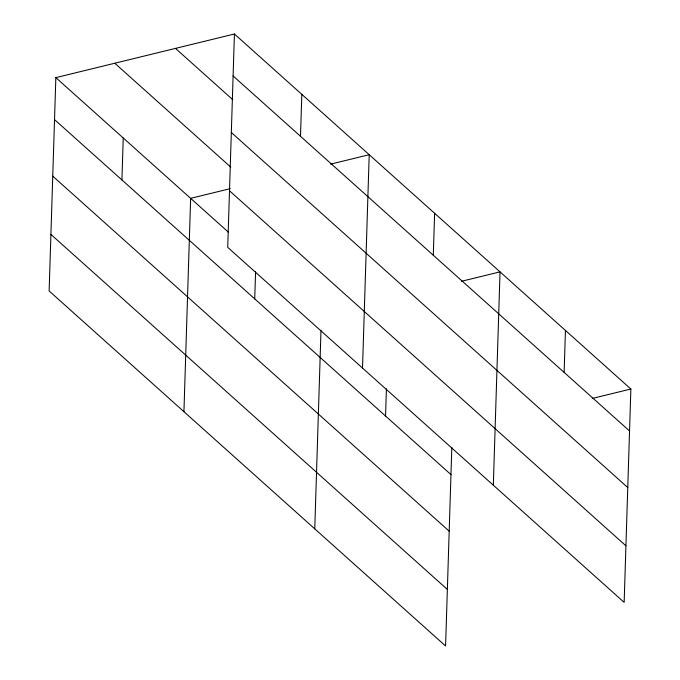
<?xml version="1.0" encoding="UTF-8"?>
<svg xmlns="http://www.w3.org/2000/svg" width="680" height="680" viewBox="0 0 680 680"><rect width="100%" height="100%" fill="white"/><g stroke="black" fill="none" stroke-linecap="round" stroke-linejoin="round"><path stroke-width="1.02" d="M234.422 34L227.715 247.341L624.155 602.369L630.861 389.028L234.422 34L55.845 77.63L49.139 290.972L445.579 646L451.826 447.346M121.924 179.945L123.242 137.989M183.931 411.68L190.638 198.339L230.256 188.657M254.728 298.877L255.587 271.609M300.492 136.315L301.818 94.35M314.755 528.844L321.002 330.183M362.508 368.05L369.206 154.708L330.599 164.144M385.551 416.032L386.41 388.764M433.304 255.246L434.622 213.291M493.331 485.206L500.038 271.864L461.423 281.299M564.128 372.402L565.446 330.446M592.246 398.454L630.861 389.028M233.104 75.956L629.544 430.984M175.491 48.399L232.696 99.628M231.327 132.515L627.759 487.543M114.775 63.231L230.758 167.101M229.492 190.782L625.932 545.81M55.845 77.63L228.463 232.22M54.528 119.595L450.967 474.614M52.751 176.145L449.191 531.173M50.915 234.422L447.355 589.441"/></g></svg>
